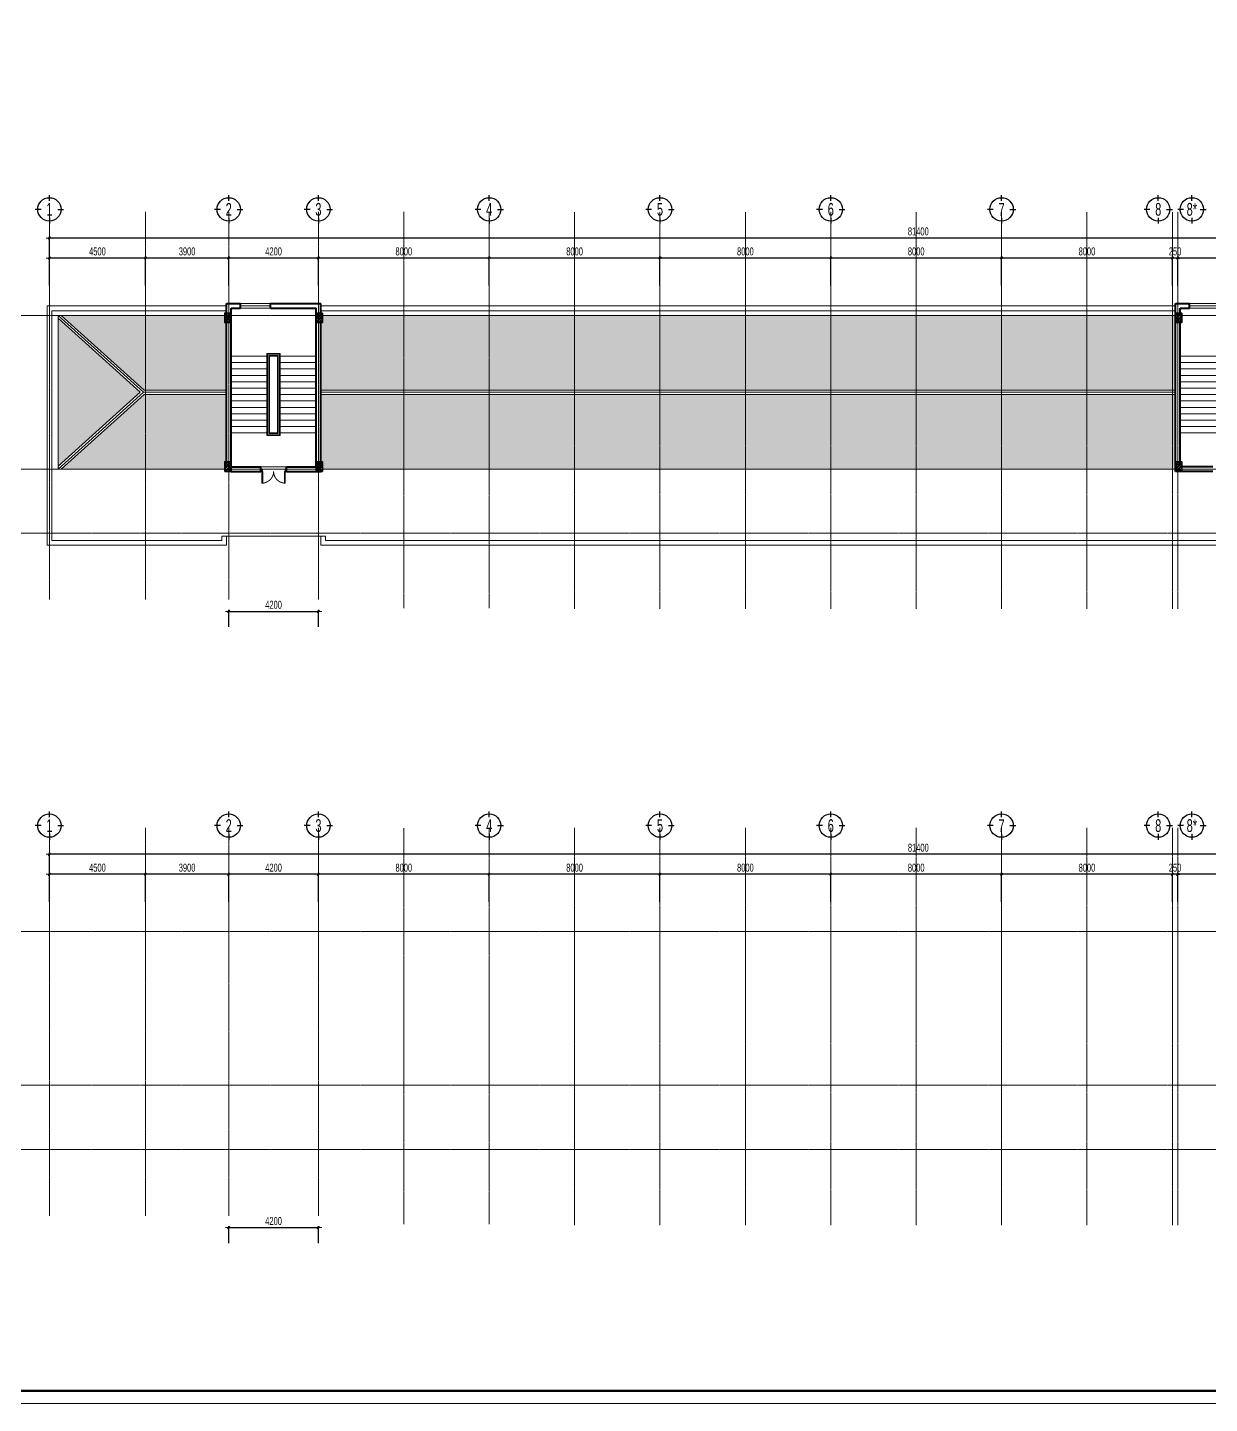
# Model space of a CAD drawing. Header units: millimetres. Extents: x 3174748 to 6019813, y -1021377 to -162175.
# Drawn here: x 4145141 to 4200504, y -293060 to -228601 of the extents above; entities that cross this region are included whole.
import ezdxf
from ezdxf.enums import TextEntityAlignment as Align

# ---------------------------------------------------------------- set-up
doc = ezdxf.new("R2010")
doc.units = ezdxf.units.MM
doc.header["$LTSCALE"] = 60
doc.header["$MEASUREMENT"] = 0
doc.linetypes.add('CENTER', pattern=[2, 1.25, -0.25, 0.25, -0.25])
doc.linetypes.add('HIDDEN2', pattern=[0.1875, 0.125, -0.0625])
doc.layers.get('DEFPOINTS').update_dxf_attribs({"lineweight": 0})
for name, color, linetype, lineweight in [('03', 252, 'Continuous', 30), ('cat1', 30, 'Continuous', 40), ('cat2', 22, 'Continuous', 30), ('cot', 40, 'Continuous', 35), ('DBH_manh1', 67, 'Continuous', 13), ('DBH_thay1', 63, 'Continuous', 18), ('dim', 144, 'Continuous', 13), ('hatch1', 136, 'Continuous', 9), ('Khungten_LCDI', 7, 'Continuous', 5), ('LC Dim', 8, 'Continuous', 18), ('LC Text1', 3, 'Continuous', 20), ('manh1', 67, 'Continuous', 13), ('thay1', 63, 'Continuous', 18), ('thay2', 151, 'Continuous', 15), ('truc', 76, 'CENTER', 9)]:
    doc.layers.add(name, color=color, linetype=linetype, lineweight=lineweight)
doc.styles.add('EG 1', font='VHAVANB.TTF')
doc.styles.add('HOATBIF', font='hoatbif.shx', dxfattribs={"width": 0.7})
doc.styles.add('Khungten', font='VHAVAN.TTF', dxfattribs={"width": 0.9, "height": 5000})
doc.styles.add('Tahoma', font='tahoma.ttf')
doc.styles.add('Title', font='VHBLACK.TTF', dxfattribs={"width": 0.8})
doc.dimstyles.new('1-150', dxfattribs={"dimscale": 150, "dimtxt": 2.5, "dimasz": 0.35, "dimexe": 0.5, "dimexo": 0, "dimgap": 0.8, "dimtad": 1, "dimdec": 0, "dimzin": 0, "dimdsep": 46, "dimtxsty": 'HOATBIF', "dimblk1": 'DOT', "dimblk2": 'DOT', "dimsah": 1, "dimcen": -1, "dimdle": 1, "dimclrd": 256, "dimclre": 256, "dimclrt": 4, "dimadec": 3, "dimazin": 2, "dimtfac": 0.333333, "dimtdec": 0, "dimtix": 1, "dimtmove": 2, "dimatfit": 3, "dimldrblk": 'DOT', "dimfxl": 1, "dimtvp": 0.833333, "dimtolj": 1, "dimtzin": 0, "dimarcsym": 0})

# ---------------------------------------------------------------- blocks, each defined once
blk = doc.blocks.new('lcdi fix H')
at = {"layer": 'DEFPOINTS', "lineweight": 0}
blk.add_lwpolyline([(-1200, -14850), (-1200, 14850), (40800, 14850), (40800, -14850)], close=True, dxfattribs=at)
at = {"layer": 'Khungten_LCDI', "color": 5, "lineweight": 60}
blk.add_lwpolyline([(0, -14650), (0, 14650), (40600, 14650), (40600, -14650)], close=True, dxfattribs=at)
at = {"color": 7, "style": 'Khungten', "width": 0.8}
for tag, p in [('REVISION', (39499, -10746)), ('NGAYHT', (39546, -11609))]:
    blk.add_attdef(tag, text='', height=200, dxfattribs=at).set_placement(p, align=Align.CENTER)
at = {"layer": 'LC Text1', "style": 'Title', "width": 3.882085}
for tag, p, p2 in [('TENBANVE1', (36913, -8886), (40339, -8886)), ('TENBANVE2', (36913, -9562), (40339, -9562))]:
    blk.add_attdef(tag, text='', height=250, dxfattribs=at).set_placement(p, p2, align=Align.FIT)
at = {"layer": 'LC Text1', "style": 'Title', "width": 0.7}
blk.add_attdef('SOBANVE', text='', height=250, dxfattribs=at).set_placement((39562, -13896), align=Align.CENTER)
blk = doc.blocks.new('A$C0B8376B1')
at = {"layer": 'truc'}
for p, q in [((5129, 442), (5129, 18610)), ((9629, 442), (9629, 18610)), ((13529, 442), (13529, 18610)), ((17729, 442), (17729, 18610)), ((21729, 42), (21729, 18610)), ((25729, 42), (25729, 18610)), ((29729, 0), (29729, 18610)), ((33729, 0), (33729, 18610)), ((37729, 0), (37729, 18610)), ((41729, 0), (41729, 18610)), ((45729, 0), (45729, 18610)), ((49729, 0), (49729, 18610)), ((53729, 0), (53729, 18610)), ((57729, 0), (57729, 18610)), ((57979, 0), (57979, 18610)), ((92758, 13754), (0, 13754)), ((92758, 6554), (0, 6554)), ((92758, 3554), (0, 3554))]:
    blk.add_line(p, q, dxfattribs=at)
blk = doc.blocks.new('DOT')
at = {"layer": 'LC Dim'}
blk.add_line((-3, 0), (3, 0), dxfattribs=at)
at = {"layer": 'LC Dim', "color": 4}
blk.add_line((-1, -1), (1, 1), dxfattribs=at)
blk.add_lwpolyline([(0.5, 1), (-1, -0.5), (-0.5, -1), (1, 0.5)], close=True, dxfattribs=at)
blk = doc.blocks.new('*D157')
at = {"layer": 'DEFPOINTS', "color": 0, "transparency": 16777216}
for p in [(4199016, -239400), (4199016, -240694), (4203566, -240694)]:
    blk.add_point(p, dxfattribs=at)
at = {"layer": 'dim', "lineweight": -2, "transparency": 16777216}
for p, q in [((4199016, -240694), (4199016, -239325)), ((4203513, -239400), (4199068, -239400)), ((4203566, -240694), (4203566, -239325))]:
    blk.add_line(p, q, dxfattribs=at)
at = {"layer": 'dim', "lineweight": -2, "transparency": 16777216, "xscale": 52.5, "yscale": 52.5, "zscale": 52.5, "rotation": 180}
blk.add_blockref('DOT', (4199016, -239400), dxfattribs=at)
at = {"layer": 'dim', "lineweight": -2, "transparency": 16777216, "xscale": 52.5, "yscale": 52.5, "zscale": 52.5}
blk.add_blockref('DOT', (4203566, -239400), dxfattribs=at)
at = {"layer": 'dim', "color": 4, "transparency": 16777216, "insert": (4201291, -239092), "char_height": 375, "attachment_point": 5, "style": 'HOATBIF'}
blk.add_mtext('\\A1;4550', dxfattribs=at)
blk = doc.blocks.new('*D158')
at = {"layer": 'DEFPOINTS', "color": 0, "transparency": 16777216}
for p in [(4198766, -239400), (4198766, -240694), (4199016, -240694)]:
    blk.add_point(p, dxfattribs=at)
at = {"layer": 'dim', "lineweight": -2, "transparency": 16777216}
for p, q in [((4198713, -239400), (4198661, -239400)), ((4198766, -240694), (4198766, -239325)), ((4199016, -239400), (4198766, -239400)), ((4199016, -240694), (4199016, -239325)), ((4199068, -239400), (4199121, -239400))]:
    blk.add_line(p, q, dxfattribs=at)
at = {"layer": 'dim', "lineweight": -2, "transparency": 16777216, "xscale": 52.5, "yscale": 52.5, "zscale": 52.5}
blk.add_blockref('DOT', (4198766, -239400), dxfattribs=at)
at = {"layer": 'dim', "lineweight": -2, "transparency": 16777216, "xscale": 52.5, "yscale": 52.5, "zscale": 52.5, "rotation": 180}
blk.add_blockref('DOT', (4199016, -239400), dxfattribs=at)
at = {"layer": 'dim', "color": 4, "transparency": 16777216, "insert": (4198891, -239092), "char_height": 375, "attachment_point": 5, "style": 'HOATBIF'}
blk.add_mtext('\\A1;250', dxfattribs=at)
blk = doc.blocks.new('*D159')
at = {"layer": 'DEFPOINTS', "color": 0, "transparency": 16777216}
for p in [(4190766, -239400), (4190766, -240694), (4198766, -240694)]:
    blk.add_point(p, dxfattribs=at)
at = {"layer": 'dim', "lineweight": -2, "transparency": 16777216}
for p, q in [((4190766, -240694), (4190766, -239325)), ((4198713, -239400), (4190818, -239400)), ((4198766, -240694), (4198766, -239325))]:
    blk.add_line(p, q, dxfattribs=at)
at = {"layer": 'dim', "lineweight": -2, "transparency": 16777216, "xscale": 52.5, "yscale": 52.5, "zscale": 52.5, "rotation": 180}
blk.add_blockref('DOT', (4190766, -239400), dxfattribs=at)
at = {"layer": 'dim', "lineweight": -2, "transparency": 16777216, "xscale": 52.5, "yscale": 52.5, "zscale": 52.5}
blk.add_blockref('DOT', (4198766, -239400), dxfattribs=at)
at = {"layer": 'dim', "color": 4, "transparency": 16777216, "insert": (4194766, -239092), "char_height": 375, "attachment_point": 5, "style": 'HOATBIF'}
blk.add_mtext('\\A1;8000', dxfattribs=at)
blk = doc.blocks.new('*D160')
at = {"layer": 'DEFPOINTS', "color": 0, "transparency": 16777216}
for p in [(4182766, -239400), (4182766, -240694), (4190766, -240694)]:
    blk.add_point(p, dxfattribs=at)
at = {"layer": 'dim', "lineweight": -2, "transparency": 16777216}
for p, q in [((4182766, -240694), (4182766, -239325)), ((4190713, -239400), (4182818, -239400)), ((4190766, -240694), (4190766, -239325))]:
    blk.add_line(p, q, dxfattribs=at)
at = {"layer": 'dim', "lineweight": -2, "transparency": 16777216, "xscale": 52.5, "yscale": 52.5, "zscale": 52.5, "rotation": 180}
blk.add_blockref('DOT', (4182766, -239400), dxfattribs=at)
at = {"layer": 'dim', "lineweight": -2, "transparency": 16777216, "xscale": 52.5, "yscale": 52.5, "zscale": 52.5}
blk.add_blockref('DOT', (4190766, -239400), dxfattribs=at)
at = {"layer": 'dim', "color": 4, "transparency": 16777216, "insert": (4186766, -239092), "char_height": 375, "attachment_point": 5, "style": 'HOATBIF'}
blk.add_mtext('\\A1;8000', dxfattribs=at)
blk = doc.blocks.new('*D161')
at = {"layer": 'DEFPOINTS', "color": 0, "transparency": 16777216}
for p in [(4174766, -239400), (4174766, -240694), (4182766, -240694)]:
    blk.add_point(p, dxfattribs=at)
at = {"layer": 'dim', "lineweight": -2, "transparency": 16777216}
for p, q in [((4174766, -240694), (4174766, -239325)), ((4182713, -239400), (4174818, -239400)), ((4182766, -240694), (4182766, -239325))]:
    blk.add_line(p, q, dxfattribs=at)
at = {"layer": 'dim', "lineweight": -2, "transparency": 16777216, "xscale": 52.5, "yscale": 52.5, "zscale": 52.5, "rotation": 180}
blk.add_blockref('DOT', (4174766, -239400), dxfattribs=at)
at = {"layer": 'dim', "lineweight": -2, "transparency": 16777216, "xscale": 52.5, "yscale": 52.5, "zscale": 52.5}
blk.add_blockref('DOT', (4182766, -239400), dxfattribs=at)
at = {"layer": 'dim', "color": 4, "transparency": 16777216, "insert": (4178766, -239092), "char_height": 375, "attachment_point": 5, "style": 'HOATBIF'}
blk.add_mtext('\\A1;8000', dxfattribs=at)
blk = doc.blocks.new('*D162')
at = {"layer": 'DEFPOINTS', "color": 0, "transparency": 16777216}
for p in [(4166766, -239400), (4166766, -240694), (4174766, -240694)]:
    blk.add_point(p, dxfattribs=at)
at = {"layer": 'dim', "lineweight": -2, "transparency": 16777216}
for p, q in [((4166766, -240694), (4166766, -239325)), ((4174713, -239400), (4166818, -239400)), ((4174766, -240694), (4174766, -239325))]:
    blk.add_line(p, q, dxfattribs=at)
at = {"layer": 'dim', "lineweight": -2, "transparency": 16777216, "xscale": 52.5, "yscale": 52.5, "zscale": 52.5, "rotation": 180}
blk.add_blockref('DOT', (4166766, -239400), dxfattribs=at)
at = {"layer": 'dim', "lineweight": -2, "transparency": 16777216, "xscale": 52.5, "yscale": 52.5, "zscale": 52.5}
blk.add_blockref('DOT', (4174766, -239400), dxfattribs=at)
at = {"layer": 'dim', "color": 4, "transparency": 16777216, "insert": (4170766, -239092), "char_height": 375, "attachment_point": 5, "style": 'HOATBIF'}
blk.add_mtext('\\A1;8000', dxfattribs=at)
blk = doc.blocks.new('*D163')
at = {"layer": 'DEFPOINTS', "color": 0, "transparency": 16777216}
for p in [(4158766, -239400), (4158766, -240694), (4166766, -240694)]:
    blk.add_point(p, dxfattribs=at)
at = {"layer": 'dim', "lineweight": -2, "transparency": 16777216}
for p, q in [((4158766, -240694), (4158766, -239325)), ((4166713, -239400), (4158818, -239400)), ((4166766, -240694), (4166766, -239325))]:
    blk.add_line(p, q, dxfattribs=at)
at = {"layer": 'dim', "lineweight": -2, "transparency": 16777216, "xscale": 52.5, "yscale": 52.5, "zscale": 52.5, "rotation": 180}
blk.add_blockref('DOT', (4158766, -239400), dxfattribs=at)
at = {"layer": 'dim', "lineweight": -2, "transparency": 16777216, "xscale": 52.5, "yscale": 52.5, "zscale": 52.5}
blk.add_blockref('DOT', (4166766, -239400), dxfattribs=at)
at = {"layer": 'dim', "color": 4, "transparency": 16777216, "insert": (4162766, -239092), "char_height": 375, "attachment_point": 5, "style": 'HOATBIF'}
blk.add_mtext('\\A1;8000', dxfattribs=at)
blk = doc.blocks.new('*D164')
at = {"layer": 'DEFPOINTS', "color": 0, "transparency": 16777216}
for p in [(4154566, -239400), (4154566, -240694), (4158766, -240694)]:
    blk.add_point(p, dxfattribs=at)
at = {"layer": 'dim', "lineweight": -2, "transparency": 16777216}
for p, q in [((4154566, -240694), (4154566, -239325)), ((4158713, -239400), (4154618, -239400)), ((4158766, -240694), (4158766, -239325))]:
    blk.add_line(p, q, dxfattribs=at)
at = {"layer": 'dim', "lineweight": -2, "transparency": 16777216, "xscale": 52.5, "yscale": 52.5, "zscale": 52.5, "rotation": 180}
blk.add_blockref('DOT', (4154566, -239400), dxfattribs=at)
at = {"layer": 'dim', "lineweight": -2, "transparency": 16777216, "xscale": 52.5, "yscale": 52.5, "zscale": 52.5}
blk.add_blockref('DOT', (4158766, -239400), dxfattribs=at)
at = {"layer": 'dim', "color": 4, "transparency": 16777216, "insert": (4156666, -239092), "char_height": 375, "attachment_point": 5, "style": 'HOATBIF'}
blk.add_mtext('\\A1;4200', dxfattribs=at)
blk = doc.blocks.new('*D165')
at = {"layer": 'DEFPOINTS', "color": 0, "transparency": 16777216}
for p in [(4150666, -239400), (4150666, -240694), (4154566, -240694)]:
    blk.add_point(p, dxfattribs=at)
at = {"layer": 'dim', "lineweight": -2, "transparency": 16777216}
for p, q in [((4150666, -240694), (4150666, -239325)), ((4154513, -239400), (4150718, -239400)), ((4154566, -240694), (4154566, -239325))]:
    blk.add_line(p, q, dxfattribs=at)
at = {"layer": 'dim', "lineweight": -2, "transparency": 16777216, "xscale": 52.5, "yscale": 52.5, "zscale": 52.5, "rotation": 180}
blk.add_blockref('DOT', (4150666, -239400), dxfattribs=at)
at = {"layer": 'dim', "lineweight": -2, "transparency": 16777216, "xscale": 52.5, "yscale": 52.5, "zscale": 52.5}
blk.add_blockref('DOT', (4154566, -239400), dxfattribs=at)
at = {"layer": 'dim', "color": 4, "transparency": 16777216, "insert": (4152616, -239092), "char_height": 375, "attachment_point": 5, "style": 'HOATBIF'}
blk.add_mtext('\\A1;3900', dxfattribs=at)
blk = doc.blocks.new('*D166')
at = {"layer": 'DEFPOINTS', "color": 0, "transparency": 16777216}
for p in [(4146166, -239400), (4146166, -240694), (4150666, -240694)]:
    blk.add_point(p, dxfattribs=at)
at = {"layer": 'dim', "lineweight": -2, "transparency": 16777216}
for p, q in [((4146166, -240694), (4146166, -239325)), ((4150613, -239400), (4146218, -239400)), ((4150666, -240694), (4150666, -239325))]:
    blk.add_line(p, q, dxfattribs=at)
at = {"layer": 'dim', "lineweight": -2, "transparency": 16777216, "xscale": 52.5, "yscale": 52.5, "zscale": 52.5, "rotation": 180}
blk.add_blockref('DOT', (4146166, -239400), dxfattribs=at)
at = {"layer": 'dim', "lineweight": -2, "transparency": 16777216, "xscale": 52.5, "yscale": 52.5, "zscale": 52.5}
blk.add_blockref('DOT', (4150666, -239400), dxfattribs=at)
at = {"layer": 'dim', "color": 4, "transparency": 16777216, "insert": (4148416, -239092), "char_height": 375, "attachment_point": 5, "style": 'HOATBIF'}
blk.add_mtext('\\A1;4500', dxfattribs=at)
blk = doc.blocks.new('*D167')
at = {"layer": 'DEFPOINTS', "color": 0, "transparency": 16777216}
for p in [(4146166, -238462), (4146166, -240694), (4227566, -240694)]:
    blk.add_point(p, dxfattribs=at)
at = {"layer": 'dim', "lineweight": -2, "transparency": 16777216}
for p, q in [((4146166, -240694), (4146166, -238387)), ((4227513, -238462), (4146218, -238462)), ((4227566, -240694), (4227566, -238387))]:
    blk.add_line(p, q, dxfattribs=at)
at = {"layer": 'dim', "lineweight": -2, "transparency": 16777216, "xscale": 52.5, "yscale": 52.5, "zscale": 52.5, "rotation": 180}
blk.add_blockref('DOT', (4146166, -238462), dxfattribs=at)
at = {"layer": 'dim', "lineweight": -2, "transparency": 16777216, "xscale": 52.5, "yscale": 52.5, "zscale": 52.5}
blk.add_blockref('DOT', (4227566, -238462), dxfattribs=at)
at = {"layer": 'dim', "color": 4, "transparency": 16777216, "insert": (4186866, -238155), "char_height": 375, "attachment_point": 5, "style": 'HOATBIF'}
blk.add_mtext('\\A1;81400', dxfattribs=at)
blk = doc.blocks.new('KyHieu TrucDinhVi')
at = {"color": 7, "lineweight": 30}
for p, q in [((0, 2.36), (0, 4)), ((-2.36, 0), (-4, 0)), ((2.36, 0), (4, 0)), ((0, -2.36), (0, -4))]:
    blk.add_line(p, q, dxfattribs=at)
blk.add_circle((0, 0), 3.3, dxfattribs=at)
at = {"ltscale": 20, "style": 'Tahoma'}
blk.add_attdef('AA', text='', height=3, dxfattribs=at).set_placement((0, 0), align=Align.MIDDLE_CENTER)
blk = doc.blocks.new('COT 30X45')
at = {"layer": 'hatch1'}
h = blk.add_hatch(dxfattribs=at)
h.set_pattern_fill('BTCT', color=256, scale=30)
h.set_pattern_definition([(50, (-140251.38, -4434.1), (215.17805, -18.82564), [22.5, -247.5]), (355, (-140251.38, -4434.1), (-41.6254, 225.65764), [18, -198]), (100.4514, (-140233.45, -4435.67), (173.5528, 206.83186), [19.12206, -210.34263]), (46.1842, (-140251.38, -4374.1), (320.1723, -49.6557), [33.75, -371.25]), (96.6356, (-140224.7, -4378.24), (280.3988, 292.23536), [28.6831, -315.5139]), (351.1842, (-140251.38, -4374.1), (280.3986, 292.2356), [27, -297]), (21, (-140221.38, -4389.1), (179.07212, -120.78567), [22.5, -247.5]), (326, (-140221.38, -4389.1), (72.9946, 217.545), [18, -198]), (71.4514, (-140206.46, -4399.17), (252.0668, 96.75915), [19.12206, -210.34263]), (37.5, (-140251.38, -4434.105), (3.647957, 99.868156), [0, -195.6, 0, -201, 0, -198.75]), (7.5, (-140251.38, -4434.1), (78.92086, 118.32351), [0, -114.6, 0, -191.1, 0, -75.75]), (327.5, (-140318.28, -4434.105), (160.14673, -6.76646), [0, -75, 0, -234, 0, -310.5]), (317.5, (-140348.28, -4434.1), (174.95585, 30.0315), [0, -97.5, 0, -155.4, 0, -220.5]), (45, (-140251.38, -4434.1), (-79.54951, 79.54951), []), (45, (-140198.35, -4434.1), (-79.54951, 79.54951), [])])
h.paths.add_polyline_path([(300, 450), (0, 450), (0, 0), (300, 0)])
at = {"layer": 'cot'}
blk.add_lwpolyline([(0, 0), (300, 0), (300, 450), (0, 450)], close=True, dxfattribs=at)
blk = doc.blocks.new('A$C07D60AC3')
at = {"layer": 'cot', "rotation": 180}
for p in [(8620, 10420), (12900, 10420), (53150, 10420), (57700, 10420)]:
    blk.add_blockref('COT 30X45', p, dxfattribs=at)
at = {"layer": 'cot'}
for p in [(8320, 3000), (12600, 3000), (52850, 3000), (57400, 3000)]:
    blk.add_blockref('COT 30X45', p, dxfattribs=at)
blk = doc.blocks.new('A$C69AC0D2F1')
at = {"layer": 'hatch1'}
h = blk.add_hatch(dxfattribs=at)
h.set_pattern_fill('ANSI33', color=256, scale=3000, angle=315)
h.set_pattern_definition([(0, (-600781.2, -71326.8), (2e-13, 750), []), (0, (-600406.2, -71701.8), (2e-13, 750), [375, -187.5])])
h.paths.add_polyline_path([(81100, -576), (77767, -4040), (81100, -7504)])
h.paths.add_polyline_path([(4363, -4040), (520, -576), (520, -7504)])
h = blk.add_hatch(dxfattribs=at)
h.set_pattern_fill('ANSI33', color=256, scale=3000, angle=45)
h.set_pattern_definition([(90, (-600781.2, -71326.8), (-750, 0), []), (90, (-600406.2, -70951.8), (-750, 0), [375, -187.5])])
h.paths.add_polyline_path([(8400, -4140), (4549, -4140), (667, -7640), (8320, -7640), (8320, -7300), (8400, -7300)])
h.paths.add_polyline_path([(8400, -780), (8320, -780), (8320, -440), (667, -440), (4549, -3940), (8400, -3940)])
h.paths.add_polyline_path([(52850, -440), (12900, -440), (12900, -780), (12820, -780), (12820, -3940), (52850, -3940)])
h.paths.add_polyline_path([(52850, -4140), (12820, -4140), (12820, -7300), (12900, -7300), (12900, -7640), (52850, -7640), (52850, -7300)])
h.paths.add_polyline_path([(77581, -4140), (57620, -4140), (57620, -7300), (57700, -7300), (57700, -7640), (80953, -7640)])
h.paths.add_polyline_path([(80953, -440), (57700, -440), (57700, -780), (57620, -780), (57620, -3940), (77581, -3940)])
at = {"layer": 'cat1'}
for p, q in [((8400, 120), (9060, 120)), ((8400, -330), (8400, 120)), ((9060, -100), (9060, 120)), ((10460, -100), (10460, 120)), ((10460, 120), (12820, 120)), ((12820, -330), (12820, 120)), ((52850, 120), (53510, 120)), ((52850, -7750), (52850, 120)), ((53510, -100), (53510, 120)), ((8620, -7750), (8620, -100)), ((8620, -100), (9060, -100)), ((10460, -100), (12600, -100)), ((12600, -7530), (12600, -100)), ((53070, -100), (53510, -100)), ((53070, -330), (53070, -100)), ((8400, -7300), (8400, -780)), ((12820, -7300), (12820, -780)), ((53070, -7300), (53070, -780)), ((8620, -7530), (10010, -7530)), ((11210, -7530), (12600, -7530)), ((54610, -7530), (53150, -7530)), ((8620, -7750), (10010, -7750)), ((11210, -7750), (12820, -7750)), ((54610, -7750), (53150, -7750))]:
    blk.add_line(p, q, dxfattribs=at)
at = {"layer": 'cat1', "extrusion": (-4.44089e-16, 0, -1)}
for p, q in [((10010, -7750), (10010, -7530)), ((11210, -7750), (11210, -7530))]:
    blk.add_line(p, q, dxfattribs=at)
at = {"layer": 'manh1'}
for p, q in [((4363, -4040), (520, -576)), ((4549, -3940), (667, -440)), ((8620, -2350), (10300, -2350)), ((10920, -2350), (12600, -2350)), ((53070, -2350), (54950, -2350)), ((8620, -2650), (10300, -2650)), ((8620, -2950), (10300, -2950)), ((10920, -2650), (12600, -2650)), ((10920, -2950), (12600, -2950)), ((53070, -2650), (54950, -2650)), ((53070, -2950), (54950, -2950)), ((8620, -3250), (10300, -3250)), ((8620, -3550), (10300, -3550)), ((8620, -3850), (10300, -3850)), ((10920, -3250), (12600, -3250)), ((10920, -3550), (12600, -3550)), ((10920, -3850), (12600, -3850)), ((53070, -3250), (54950, -3250)), ((53070, -3550), (54950, -3550)), ((53070, -3850), (54950, -3850)), ((4363, -4040), (520, -7504)), ((4549, -4140), (667, -7640)), ((8400, -3940), (4549, -3940)), ((8400, -4140), (4549, -4140)), ((8620, -4150), (10300, -4150)), ((8620, -4450), (10300, -4450)), ((10920, -4150), (12600, -4150)), ((10920, -4450), (12600, -4450)), ((12820, -3940), (52850, -3940)), ((12820, -4140), (52850, -4140)), ((53070, -4150), (54950, -4150)), ((53070, -4450), (54950, -4450)), ((8620, -4750), (10300, -4750)), ((8620, -5050), (10300, -5050)), ((10920, -4750), (12600, -4750)), ((10920, -5050), (12600, -5050)), ((53070, -4750), (54950, -4750)), ((53070, -5050), (54950, -5050)), ((8620, -5350), (10300, -5350)), ((8620, -5650), (10300, -5650)), ((10920, -5350), (12600, -5350)), ((10920, -5650), (12600, -5650)), ((53070, -5350), (54950, -5350)), ((53070, -5650), (54950, -5650)), ((8620, -5950), (10300, -5950)), ((10920, -5950), (12600, -5950)), ((53070, -5950), (54950, -5950))]:
    blk.add_line(p, q, dxfattribs=at)
at = {"layer": 'thay1'}
for p, q in [((9060, 120), (10460, 120)), ((9060, 10), (10460, 10)), ((53510, 120), (54910, 120)), ((53510, 10), (54910, 10)), ((4510, -4040), (520, -440)), ((520, -7640), (520, -440)), ((8320, -440), (520, -440)), ((9060, -100), (10460, -100)), ((52850, -440), (12900, -440)), ((53510, -100), (54910, -100)), ((10920, -2230), (10300, -2230)), ((10300, -6070), (10300, -2230)), ((10420, -5950), (10420, -2350)), ((10800, -2350), (10420, -2350)), ((10800, -5950), (10800, -2350)), ((10920, -6070), (10920, -2230)), ((4510, -4040), (520, -7640)), ((8400, -4040), (4510, -4040)), ((12820, -4040), (52850, -4040)), ((10300, -6070), (10920, -6070)), ((10420, -5950), (10800, -5950)), ((520, -7640), (8320, -7640)), ((11210, -7530), (10010, -7530)), ((11210, -7640), (10010, -7640)), ((12900, -7640), (52850, -7640)), ((8400, -10780), (8180, -10780)), ((8400, -11200), (8400, -10780)), ((8400, -10780), (12820, -10780)), ((12820, -11200), (12820, -10780)), ((12820, -10780), (13040, -10780))]:
    blk.add_line(p, q, dxfattribs=at)
for points in [[(8400, -11200), (0, -11200), (0, 0), (8400, 0)], [(12820, 0), (52850, 0)], [(57620, 0), (81620, 0), (81620, -11200), (12820, -11200)], [(8180, -10780), (8180, -10980), (220, -10980), (220, -220), (8400, -220)], [(12820, -220), (52850, -220)], [(57620, -220), (81400, -220), (81400, -10980), (13040, -10980), (13040, -10780)]]:
    blk.add_lwpolyline(points, dxfattribs=at)
blk.add_lwpolyline([(10420, -5950), (10800, -5950), (10800, -2350), (10420, -2350)], close=True, dxfattribs=at)
at = {"layer": 'thay2'}
for points in [[(10330, -6040), (10890, -6040), (10890, -2260), (10330, -2260)], [(10390, -5980), (10830, -5980), (10830, -2320), (10390, -2320)]]:
    blk.add_lwpolyline(points, close=True, dxfattribs=at)
at = {"layer": 'cat2'}
blk.add_blockref('A$C07D60AC3', (0, -10750), dxfattribs=at)
blk = doc.blocks.new('*D172')
at = {"layer": 'DEFPOINTS', "color": 0, "transparency": 16777216}
for p in [(4158766, -255952), (4154566, -256673), (4158766, -256673)]:
    blk.add_point(p, dxfattribs=at)
at = {"layer": 'dim', "lineweight": -2, "transparency": 16777216}
for p, q in [((4154566, -256673), (4154566, -255877)), ((4158766, -256673), (4158766, -255877)), ((4154618, -255952), (4158713, -255952))]:
    blk.add_line(p, q, dxfattribs=at)
at = {"layer": 'dim', "lineweight": -2, "transparency": 16777216, "xscale": 52.5, "yscale": 52.5, "zscale": 52.5, "rotation": 180}
blk.add_blockref('DOT', (4154566, -255952), dxfattribs=at)
at = {"layer": 'dim', "lineweight": -2, "transparency": 16777216, "xscale": 52.5, "yscale": 52.5, "zscale": 52.5}
blk.add_blockref('DOT', (4158766, -255952), dxfattribs=at)
at = {"layer": 'dim', "color": 4, "transparency": 16777216, "insert": (4156666, -255645), "char_height": 375, "attachment_point": 5, "style": 'HOATBIF'}
blk.add_mtext('\\A1;4200', dxfattribs=at)
blk = doc.blocks.new('*U33')
for p, q in [((100, -90), (100, -50)), ((100, -70), (450, -70)), ((450, -90), (450, -50)), ((100, -1110), (100, -1150)), ((100, -1130), (450, -1130)), ((450, -1110), (450, -1150))]:
    blk.add_line(p, q)
for points in [[(0, -50), (0, -90), (550, -90), (550, -50)], [(0, -1150), (0, -1110), (550, -1110), (550, -1150)]]:
    blk.add_lwpolyline(points, close=True)
at = {"linetype": 'HIDDEN2'}
for centre, start, end in [((0, -50), 270, 359.99996), ((0, -1150), 0.00004, 90)]:
    blk.add_arc(centre, 550, start, end, dxfattribs=at)
at = {"layer": '03'}
for points in [[(-110, 0), (-110, -60), (-40, -60), (-40, -50), (0, -50), (0, 0)], [(-110, -1200), (-110, -1140), (-40, -1140), (-40, -1150), (0, -1150), (0, -1200)]]:
    blk.add_lwpolyline(points, close=True, dxfattribs=at)
blk = doc.blocks.new('*D179')
at = {"layer": 'DEFPOINTS', "color": 0, "transparency": 16777216}
for p in [(4199016, -268270), (4199016, -269564), (4203566, -269564)]:
    blk.add_point(p, dxfattribs=at)
at = {"layer": 'dim', "lineweight": -2, "transparency": 16777216}
for p, q in [((4199016, -269564), (4199016, -268195)), ((4203513, -268270), (4199068, -268270)), ((4203566, -269564), (4203566, -268195))]:
    blk.add_line(p, q, dxfattribs=at)
at = {"layer": 'dim', "lineweight": -2, "transparency": 16777216, "xscale": 52.5, "yscale": 52.5, "zscale": 52.5, "rotation": 180}
blk.add_blockref('DOT', (4199016, -268270), dxfattribs=at)
at = {"layer": 'dim', "lineweight": -2, "transparency": 16777216, "xscale": 52.5, "yscale": 52.5, "zscale": 52.5}
blk.add_blockref('DOT', (4203566, -268270), dxfattribs=at)
at = {"layer": 'dim', "color": 4, "transparency": 16777216, "insert": (4201291, -267962), "char_height": 375, "attachment_point": 5, "style": 'HOATBIF'}
blk.add_mtext('\\A1;4550', dxfattribs=at)
blk = doc.blocks.new('*D180')
at = {"layer": 'DEFPOINTS', "color": 0, "transparency": 16777216}
for p in [(4198766, -268270), (4198766, -269564), (4199016, -269564)]:
    blk.add_point(p, dxfattribs=at)
at = {"layer": 'dim', "lineweight": -2, "transparency": 16777216}
for p, q in [((4198713, -268270), (4198661, -268270)), ((4198766, -269564), (4198766, -268195)), ((4199016, -268270), (4198766, -268270)), ((4199016, -269564), (4199016, -268195)), ((4199068, -268270), (4199121, -268270))]:
    blk.add_line(p, q, dxfattribs=at)
at = {"layer": 'dim', "lineweight": -2, "transparency": 16777216, "xscale": 52.5, "yscale": 52.5, "zscale": 52.5}
blk.add_blockref('DOT', (4198766, -268270), dxfattribs=at)
at = {"layer": 'dim', "lineweight": -2, "transparency": 16777216, "xscale": 52.5, "yscale": 52.5, "zscale": 52.5, "rotation": 180}
blk.add_blockref('DOT', (4199016, -268270), dxfattribs=at)
at = {"layer": 'dim', "color": 4, "transparency": 16777216, "insert": (4198891, -267962), "char_height": 375, "attachment_point": 5, "style": 'HOATBIF'}
blk.add_mtext('\\A1;250', dxfattribs=at)
blk = doc.blocks.new('*D181')
at = {"layer": 'DEFPOINTS', "color": 0, "transparency": 16777216}
for p in [(4190766, -268270), (4190766, -269564), (4198766, -269564)]:
    blk.add_point(p, dxfattribs=at)
at = {"layer": 'dim', "lineweight": -2, "transparency": 16777216}
for p, q in [((4190766, -269564), (4190766, -268195)), ((4198713, -268270), (4190818, -268270)), ((4198766, -269564), (4198766, -268195))]:
    blk.add_line(p, q, dxfattribs=at)
at = {"layer": 'dim', "lineweight": -2, "transparency": 16777216, "xscale": 52.5, "yscale": 52.5, "zscale": 52.5, "rotation": 180}
blk.add_blockref('DOT', (4190766, -268270), dxfattribs=at)
at = {"layer": 'dim', "lineweight": -2, "transparency": 16777216, "xscale": 52.5, "yscale": 52.5, "zscale": 52.5}
blk.add_blockref('DOT', (4198766, -268270), dxfattribs=at)
at = {"layer": 'dim', "color": 4, "transparency": 16777216, "insert": (4194766, -267962), "char_height": 375, "attachment_point": 5, "style": 'HOATBIF'}
blk.add_mtext('\\A1;8000', dxfattribs=at)
blk = doc.blocks.new('*D182')
at = {"layer": 'DEFPOINTS', "color": 0, "transparency": 16777216}
for p in [(4182766, -268270), (4182766, -269564), (4190766, -269564)]:
    blk.add_point(p, dxfattribs=at)
at = {"layer": 'dim', "lineweight": -2, "transparency": 16777216}
for p, q in [((4182766, -269564), (4182766, -268195)), ((4190713, -268270), (4182818, -268270)), ((4190766, -269564), (4190766, -268195))]:
    blk.add_line(p, q, dxfattribs=at)
at = {"layer": 'dim', "lineweight": -2, "transparency": 16777216, "xscale": 52.5, "yscale": 52.5, "zscale": 52.5, "rotation": 180}
blk.add_blockref('DOT', (4182766, -268270), dxfattribs=at)
at = {"layer": 'dim', "lineweight": -2, "transparency": 16777216, "xscale": 52.5, "yscale": 52.5, "zscale": 52.5}
blk.add_blockref('DOT', (4190766, -268270), dxfattribs=at)
at = {"layer": 'dim', "color": 4, "transparency": 16777216, "insert": (4186766, -267962), "char_height": 375, "attachment_point": 5, "style": 'HOATBIF'}
blk.add_mtext('\\A1;8000', dxfattribs=at)
blk = doc.blocks.new('*D183')
at = {"layer": 'DEFPOINTS', "color": 0, "transparency": 16777216}
for p in [(4174766, -268270), (4174766, -269564), (4182766, -269564)]:
    blk.add_point(p, dxfattribs=at)
at = {"layer": 'dim', "lineweight": -2, "transparency": 16777216}
for p, q in [((4174766, -269564), (4174766, -268195)), ((4182713, -268270), (4174818, -268270)), ((4182766, -269564), (4182766, -268195))]:
    blk.add_line(p, q, dxfattribs=at)
at = {"layer": 'dim', "lineweight": -2, "transparency": 16777216, "xscale": 52.5, "yscale": 52.5, "zscale": 52.5, "rotation": 180}
blk.add_blockref('DOT', (4174766, -268270), dxfattribs=at)
at = {"layer": 'dim', "lineweight": -2, "transparency": 16777216, "xscale": 52.5, "yscale": 52.5, "zscale": 52.5}
blk.add_blockref('DOT', (4182766, -268270), dxfattribs=at)
at = {"layer": 'dim', "color": 4, "transparency": 16777216, "insert": (4178766, -267962), "char_height": 375, "attachment_point": 5, "style": 'HOATBIF'}
blk.add_mtext('\\A1;8000', dxfattribs=at)
blk = doc.blocks.new('*D184')
at = {"layer": 'DEFPOINTS', "color": 0, "transparency": 16777216}
for p in [(4166766, -268270), (4166766, -269564), (4174766, -269564)]:
    blk.add_point(p, dxfattribs=at)
at = {"layer": 'dim', "lineweight": -2, "transparency": 16777216}
for p, q in [((4166766, -269564), (4166766, -268195)), ((4174713, -268270), (4166818, -268270)), ((4174766, -269564), (4174766, -268195))]:
    blk.add_line(p, q, dxfattribs=at)
at = {"layer": 'dim', "lineweight": -2, "transparency": 16777216, "xscale": 52.5, "yscale": 52.5, "zscale": 52.5, "rotation": 180}
blk.add_blockref('DOT', (4166766, -268270), dxfattribs=at)
at = {"layer": 'dim', "lineweight": -2, "transparency": 16777216, "xscale": 52.5, "yscale": 52.5, "zscale": 52.5}
blk.add_blockref('DOT', (4174766, -268270), dxfattribs=at)
at = {"layer": 'dim', "color": 4, "transparency": 16777216, "insert": (4170766, -267962), "char_height": 375, "attachment_point": 5, "style": 'HOATBIF'}
blk.add_mtext('\\A1;8000', dxfattribs=at)
blk = doc.blocks.new('*D185')
at = {"layer": 'DEFPOINTS', "color": 0, "transparency": 16777216}
for p in [(4158766, -268270), (4158766, -269564), (4166766, -269564)]:
    blk.add_point(p, dxfattribs=at)
at = {"layer": 'dim', "lineweight": -2, "transparency": 16777216}
for p, q in [((4158766, -269564), (4158766, -268195)), ((4166713, -268270), (4158818, -268270)), ((4166766, -269564), (4166766, -268195))]:
    blk.add_line(p, q, dxfattribs=at)
at = {"layer": 'dim', "lineweight": -2, "transparency": 16777216, "xscale": 52.5, "yscale": 52.5, "zscale": 52.5, "rotation": 180}
blk.add_blockref('DOT', (4158766, -268270), dxfattribs=at)
at = {"layer": 'dim', "lineweight": -2, "transparency": 16777216, "xscale": 52.5, "yscale": 52.5, "zscale": 52.5}
blk.add_blockref('DOT', (4166766, -268270), dxfattribs=at)
at = {"layer": 'dim', "color": 4, "transparency": 16777216, "insert": (4162766, -267962), "char_height": 375, "attachment_point": 5, "style": 'HOATBIF'}
blk.add_mtext('\\A1;8000', dxfattribs=at)
blk = doc.blocks.new('*D186')
at = {"layer": 'DEFPOINTS', "color": 0, "transparency": 16777216}
for p in [(4154566, -268270), (4154566, -269564), (4158766, -269564)]:
    blk.add_point(p, dxfattribs=at)
at = {"layer": 'dim', "lineweight": -2, "transparency": 16777216}
for p, q in [((4154566, -269564), (4154566, -268195)), ((4158713, -268270), (4154618, -268270)), ((4158766, -269564), (4158766, -268195))]:
    blk.add_line(p, q, dxfattribs=at)
at = {"layer": 'dim', "lineweight": -2, "transparency": 16777216, "xscale": 52.5, "yscale": 52.5, "zscale": 52.5, "rotation": 180}
blk.add_blockref('DOT', (4154566, -268270), dxfattribs=at)
at = {"layer": 'dim', "lineweight": -2, "transparency": 16777216, "xscale": 52.5, "yscale": 52.5, "zscale": 52.5}
blk.add_blockref('DOT', (4158766, -268270), dxfattribs=at)
at = {"layer": 'dim', "color": 4, "transparency": 16777216, "insert": (4156666, -267962), "char_height": 375, "attachment_point": 5, "style": 'HOATBIF'}
blk.add_mtext('\\A1;4200', dxfattribs=at)
blk = doc.blocks.new('*D187')
at = {"layer": 'DEFPOINTS', "color": 0, "transparency": 16777216}
for p in [(4150666, -268270), (4150666, -269564), (4154566, -269564)]:
    blk.add_point(p, dxfattribs=at)
at = {"layer": 'dim', "lineweight": -2, "transparency": 16777216}
for p, q in [((4150666, -269564), (4150666, -268195)), ((4154513, -268270), (4150718, -268270)), ((4154566, -269564), (4154566, -268195))]:
    blk.add_line(p, q, dxfattribs=at)
at = {"layer": 'dim', "lineweight": -2, "transparency": 16777216, "xscale": 52.5, "yscale": 52.5, "zscale": 52.5, "rotation": 180}
blk.add_blockref('DOT', (4150666, -268270), dxfattribs=at)
at = {"layer": 'dim', "lineweight": -2, "transparency": 16777216, "xscale": 52.5, "yscale": 52.5, "zscale": 52.5}
blk.add_blockref('DOT', (4154566, -268270), dxfattribs=at)
at = {"layer": 'dim', "color": 4, "transparency": 16777216, "insert": (4152616, -267962), "char_height": 375, "attachment_point": 5, "style": 'HOATBIF'}
blk.add_mtext('\\A1;3900', dxfattribs=at)
blk = doc.blocks.new('*D188')
at = {"layer": 'DEFPOINTS', "color": 0, "transparency": 16777216}
for p in [(4146166, -268270), (4146166, -269564), (4150666, -269564)]:
    blk.add_point(p, dxfattribs=at)
at = {"layer": 'dim', "lineweight": -2, "transparency": 16777216}
for p, q in [((4146166, -269564), (4146166, -268195)), ((4150613, -268270), (4146218, -268270)), ((4150666, -269564), (4150666, -268195))]:
    blk.add_line(p, q, dxfattribs=at)
at = {"layer": 'dim', "lineweight": -2, "transparency": 16777216, "xscale": 52.5, "yscale": 52.5, "zscale": 52.5, "rotation": 180}
blk.add_blockref('DOT', (4146166, -268270), dxfattribs=at)
at = {"layer": 'dim', "lineweight": -2, "transparency": 16777216, "xscale": 52.5, "yscale": 52.5, "zscale": 52.5}
blk.add_blockref('DOT', (4150666, -268270), dxfattribs=at)
at = {"layer": 'dim', "color": 4, "transparency": 16777216, "insert": (4148416, -267962), "char_height": 375, "attachment_point": 5, "style": 'HOATBIF'}
blk.add_mtext('\\A1;4500', dxfattribs=at)
blk = doc.blocks.new('*D189')
at = {"layer": 'DEFPOINTS', "color": 0, "transparency": 16777216}
for p in [(4146166, -267332), (4146166, -269564), (4227566, -269564)]:
    blk.add_point(p, dxfattribs=at)
at = {"layer": 'dim', "lineweight": -2, "transparency": 16777216}
for p, q in [((4146166, -269564), (4146166, -267257)), ((4227513, -267332), (4146218, -267332)), ((4227566, -269564), (4227566, -267257))]:
    blk.add_line(p, q, dxfattribs=at)
at = {"layer": 'dim', "lineweight": -2, "transparency": 16777216, "xscale": 52.5, "yscale": 52.5, "zscale": 52.5, "rotation": 180}
blk.add_blockref('DOT', (4146166, -267332), dxfattribs=at)
at = {"layer": 'dim', "lineweight": -2, "transparency": 16777216, "xscale": 52.5, "yscale": 52.5, "zscale": 52.5}
blk.add_blockref('DOT', (4227566, -267332), dxfattribs=at)
at = {"layer": 'dim', "color": 4, "transparency": 16777216, "insert": (4186866, -267025), "char_height": 375, "attachment_point": 5, "style": 'HOATBIF'}
blk.add_mtext('\\A1;81400', dxfattribs=at)
blk = doc.blocks.new('*D194')
at = {"layer": 'DEFPOINTS', "color": 0, "transparency": 16777216}
for p in [(4158766, -284823), (4154566, -285543), (4158766, -285543)]:
    blk.add_point(p, dxfattribs=at)
at = {"layer": 'dim', "lineweight": -2, "transparency": 16777216}
for p, q in [((4154566, -285543), (4154566, -284748)), ((4154618, -284823), (4158713, -284823)), ((4158766, -285543), (4158766, -284748))]:
    blk.add_line(p, q, dxfattribs=at)
at = {"layer": 'dim', "lineweight": -2, "transparency": 16777216, "xscale": 52.5, "yscale": 52.5, "zscale": 52.5, "rotation": 180}
blk.add_blockref('DOT', (4154566, -284823), dxfattribs=at)
at = {"layer": 'dim', "lineweight": -2, "transparency": 16777216, "xscale": 52.5, "yscale": 52.5, "zscale": 52.5}
blk.add_blockref('DOT', (4158766, -284823), dxfattribs=at)
at = {"layer": 'dim', "color": 4, "transparency": 16777216, "insert": (4156666, -284515), "char_height": 375, "attachment_point": 5, "style": 'HOATBIF'}
blk.add_mtext('\\A1;4200', dxfattribs=at)

msp = doc.modelspace()

# ---------------------------------------------------------------- block references
at = {"layer": 'DBH_manh1', "xscale": -1, "rotation": 90}
msp.add_blockref('*U33', (4156065.9, -249395.5), dxfattribs=at)
at = {"layer": 'DBH_thay1'}
ref = msp.add_blockref('KyHieu TrucDinhVi', (4146165.9, -237118.4), dxfattribs=dict(at, xscale=165.6885475228875, yscale=165.6885475228875, zscale=165.6885475228875))
ref.add_attrib('AA', '1', dxfattribs={"layer": '0', "ltscale": 20, "height": 596.5, "style": 'EG 1', "width": 0.65}).set_placement((4146165.9, -237118.4), align=Align.MIDDLE_CENTER)
ref = msp.add_blockref('KyHieu TrucDinhVi', (4154565.9, -237118.4), dxfattribs=dict(at, xscale=165.6885475228875, yscale=165.6885475228875, zscale=165.6885475228875))
ref.add_attrib('AA', '2', dxfattribs={"layer": '0', "ltscale": 20, "height": 596.5, "style": 'EG 1', "width": 0.65}).set_placement((4154565.9, -237118.4), align=Align.MIDDLE_CENTER)
ref = msp.add_blockref('KyHieu TrucDinhVi', (4158765.9, -237118.4), dxfattribs=dict(at, xscale=165.6885475228875, yscale=165.6885475228875, zscale=165.6885475228875))
ref.add_attrib('AA', '3', dxfattribs={"layer": '0', "ltscale": 20, "height": 596.5, "style": 'EG 1', "width": 0.65}).set_placement((4158765.9, -237118.4), align=Align.MIDDLE_CENTER)
ref = msp.add_blockref('KyHieu TrucDinhVi', (4166765.9, -237118.4), dxfattribs=dict(at, xscale=165.6885475228875, yscale=165.6885475228875, zscale=165.6885475228875))
ref.add_attrib('AA', '4', dxfattribs={"layer": '0', "ltscale": 20, "height": 596.5, "style": 'EG 1', "width": 0.65}).set_placement((4166765.9, -237118.4), align=Align.MIDDLE_CENTER)
ref = msp.add_blockref('KyHieu TrucDinhVi', (4174765.9, -237118.4), dxfattribs=dict(at, xscale=165.6885475228875, yscale=165.6885475228875, zscale=165.6885475228875))
ref.add_attrib('AA', '5', dxfattribs={"layer": '0', "ltscale": 20, "height": 596.5, "style": 'EG 1', "width": 0.65}).set_placement((4174765.9, -237118.4), align=Align.MIDDLE_CENTER)
ref = msp.add_blockref('KyHieu TrucDinhVi', (4182765.9, -237118.4), dxfattribs=dict(at, xscale=165.6885475228875, yscale=165.6885475228875, zscale=165.6885475228875))
ref.add_attrib('AA', '6', dxfattribs={"layer": '0', "ltscale": 20, "height": 596.5, "style": 'EG 1', "width": 0.65}).set_placement((4182765.9, -237118.4), align=Align.MIDDLE_CENTER)
ref = msp.add_blockref('KyHieu TrucDinhVi', (4190765.9, -237118.4), dxfattribs=dict(at, xscale=165.6885475228875, yscale=165.6885475228875, zscale=165.6885475228875))
ref.add_attrib('AA', '7', dxfattribs={"layer": '0', "ltscale": 20, "height": 596.5, "style": 'EG 1', "width": 0.65}).set_placement((4190765.9, -237118.4), align=Align.MIDDLE_CENTER)
ref = msp.add_blockref('KyHieu TrucDinhVi', (4198103.1, -237118.4), dxfattribs=dict(at, xscale=165.6885475228875, yscale=165.6885475228875, zscale=165.6885475228875))
ref.add_attrib('AA', '8', dxfattribs={"layer": '0', "ltscale": 20, "height": 596.5, "style": 'EG 1', "width": 0.65}).set_placement((4198103.1, -237118.4), align=Align.MIDDLE_CENTER)
ref = msp.add_blockref('KyHieu TrucDinhVi', (4199678.6, -237118.4), dxfattribs=dict(at, xscale=165.6885475228875, yscale=165.6885475228875, zscale=165.6885475228875))
ref.add_attrib('AA', '8*', dxfattribs={"layer": '0', "ltscale": 20, "height": 596.48, "style": 'EG 1', "width": 0.65}).set_placement((4199678.6, -237118.4), align=Align.MIDDLE_CENTER)
ref = msp.add_blockref('KyHieu TrucDinhVi', (4146165.9, -265988.5), dxfattribs=dict(at, xscale=165.6885475228875, yscale=165.6885475228875, zscale=165.6885475228875))
ref.add_attrib('AA', '1', dxfattribs={"layer": '0', "ltscale": 20, "height": 596.5, "style": 'EG 1', "width": 0.65}).set_placement((4146165.9, -265988.5), align=Align.MIDDLE_CENTER)
ref = msp.add_blockref('KyHieu TrucDinhVi', (4154565.9, -265988.5), dxfattribs=dict(at, xscale=165.6885475228875, yscale=165.6885475228875, zscale=165.6885475228875))
ref.add_attrib('AA', '2', dxfattribs={"layer": '0', "ltscale": 20, "height": 596.5, "style": 'EG 1', "width": 0.65}).set_placement((4154565.9, -265988.5), align=Align.MIDDLE_CENTER)
ref = msp.add_blockref('KyHieu TrucDinhVi', (4158765.9, -265988.5), dxfattribs=dict(at, xscale=165.6885475228875, yscale=165.6885475228875, zscale=165.6885475228875))
ref.add_attrib('AA', '3', dxfattribs={"layer": '0', "ltscale": 20, "height": 596.5, "style": 'EG 1', "width": 0.65}).set_placement((4158765.9, -265988.5), align=Align.MIDDLE_CENTER)
ref = msp.add_blockref('KyHieu TrucDinhVi', (4166765.9, -265988.5), dxfattribs=dict(at, xscale=165.6885475228875, yscale=165.6885475228875, zscale=165.6885475228875))
ref.add_attrib('AA', '4', dxfattribs={"layer": '0', "ltscale": 20, "height": 596.5, "style": 'EG 1', "width": 0.65}).set_placement((4166765.9, -265988.5), align=Align.MIDDLE_CENTER)
ref = msp.add_blockref('KyHieu TrucDinhVi', (4174765.9, -265988.5), dxfattribs=dict(at, xscale=165.6885475228875, yscale=165.6885475228875, zscale=165.6885475228875))
ref.add_attrib('AA', '5', dxfattribs={"layer": '0', "ltscale": 20, "height": 596.5, "style": 'EG 1', "width": 0.65}).set_placement((4174765.9, -265988.5), align=Align.MIDDLE_CENTER)
ref = msp.add_blockref('KyHieu TrucDinhVi', (4182765.9, -265988.5), dxfattribs=dict(at, xscale=165.6885475228875, yscale=165.6885475228875, zscale=165.6885475228875))
ref.add_attrib('AA', '6', dxfattribs={"layer": '0', "ltscale": 20, "height": 596.5, "style": 'EG 1', "width": 0.65}).set_placement((4182765.9, -265988.5), align=Align.MIDDLE_CENTER)
ref = msp.add_blockref('KyHieu TrucDinhVi', (4190765.9, -265988.5), dxfattribs=dict(at, xscale=165.6885475228875, yscale=165.6885475228875, zscale=165.6885475228875))
ref.add_attrib('AA', '7', dxfattribs={"layer": '0', "ltscale": 20, "height": 596.5, "style": 'EG 1', "width": 0.65}).set_placement((4190765.9, -265988.5), align=Align.MIDDLE_CENTER)
ref = msp.add_blockref('KyHieu TrucDinhVi', (4198103.1, -265988.5), dxfattribs=dict(at, xscale=165.6885475228875, yscale=165.6885475228875, zscale=165.6885475228875))
ref.add_attrib('AA', '8', dxfattribs={"layer": '0', "ltscale": 20, "height": 596.5, "style": 'EG 1', "width": 0.65}).set_placement((4198103.1, -265988.5), align=Align.MIDDLE_CENTER)
ref = msp.add_blockref('KyHieu TrucDinhVi', (4199678.6, -265988.5), dxfattribs=dict(at, xscale=165.6885475228875, yscale=165.6885475228875, zscale=165.6885475228875))
ref.add_attrib('AA', '8*', dxfattribs={"layer": '0', "ltscale": 20, "height": 596.48, "style": 'EG 1', "width": 0.65}).set_placement((4199678.6, -265988.5), align=Align.MIDDLE_CENTER)
at = {"layer": 'thay1', "ltscale": 2, "xscale": 3.000002513308824, "yscale": 3.000002513308824, "zscale": 3.000002513308824}
msp.add_blockref('lcdi fix H', (4132786.1, -248510.4), dxfattribs=at)
at = {"layer": 'thay1'}
msp.add_blockref('A$C69AC0D2F1', (4146055.9, -241645.5), dxfattribs=at)
at = {"layer": 'truc'}
for p in [(4141036.9, -255839.1), (4141036.9, -284709.2)]:
    msp.add_blockref('A$C0B8376B1', p, dxfattribs=at)

# ---------------------------------------------------------------- dimensions: what is measured, and where the dimension line sits
at = {"layer": 'dim'}
for base, p1, p2, picture, middle in [((4146165.9, -238462.4), (4227565.9, -240693.9), (4146165.9, -240693.9), '*D167', (4186865.9, -238154.9)), ((4146165.9, -239399.9), (4150665.9, -240693.9), (4146165.9, -240693.9), '*D166', (4148415.9, -239092.4)), ((4150665.9, -239399.9), (4154565.9, -240693.9), (4150665.9, -240693.9), '*D165', (4152615.9, -239092.4)), ((4154565.9, -239399.9), (4158765.9, -240693.9), (4154565.9, -240693.9), '*D164', (4156665.9, -239092.4)), ((4158765.9, -239399.9), (4166765.9, -240693.9), (4158765.9, -240693.9), '*D163', (4162765.9, -239092.4)), ((4166765.9, -239399.9), (4174765.9, -240693.9), (4166765.9, -240693.9), '*D162', (4170765.9, -239092.4)), ((4174765.9, -239399.9), (4182765.9, -240693.9), (4174765.9, -240693.9), '*D161', (4178765.9, -239092.4)), ((4182765.9, -239399.9), (4190765.9, -240693.9), (4182765.9, -240693.9), '*D160', (4186765.9, -239092.4)), ((4190765.9, -239399.9), (4198765.9, -240693.9), (4190765.9, -240693.9), '*D159', (4194765.9, -239092.4)), ((4198765.9, -239399.9), (4199015.9, -240693.9), (4198765.9, -240693.9), '*D158', (4198890.9, -239092.4)), ((4199015.9, -239399.9), (4203565.9, -240693.9), (4199015.9, -240693.9), '*D157', (4201290.9, -239092.4)), ((4158765.9, -255952.4), (4154565.9, -256672.9), (4158765.9, -256672.9), '*D172', (4156665.9, -255644.9)), ((4146165.9, -267332.5), (4227565.9, -269564), (4146165.9, -269564), '*D189', (4186865.9, -267025)), ((4146165.9, -268270), (4150665.9, -269564), (4146165.9, -269564), '*D188', (4148415.9, -267962.5)), ((4150665.9, -268270), (4154565.9, -269564), (4150665.9, -269564), '*D187', (4152615.9, -267962.5)), ((4154565.9, -268270), (4158765.9, -269564), (4154565.9, -269564), '*D186', (4156665.9, -267962.5)), ((4158765.9, -268270), (4166765.9, -269564), (4158765.9, -269564), '*D185', (4162765.9, -267962.5)), ((4166765.9, -268270), (4174765.9, -269564), (4166765.9, -269564), '*D184', (4170765.9, -267962.5)), ((4174765.9, -268270), (4182765.9, -269564), (4174765.9, -269564), '*D183', (4178765.9, -267962.5)), ((4182765.9, -268270), (4190765.9, -269564), (4182765.9, -269564), '*D182', (4186765.9, -267962.5)), ((4190765.9, -268270), (4198765.9, -269564), (4190765.9, -269564), '*D181', (4194765.9, -267962.5)), ((4198765.9, -268270), (4199015.9, -269564), (4198765.9, -269564), '*D180', (4198890.9, -267962.5)), ((4199015.9, -268270), (4203565.9, -269564), (4199015.9, -269564), '*D179', (4201290.9, -267962.5)), ((4158765.9, -284822.5), (4154565.9, -285543), (4158765.9, -285543), '*D194', (4156665.9, -284515))]:
    dim = msp.add_linear_dim(base=base, p1=p1, p2=p2, dimstyle='1-150', dxfattribs=at)
    dim.commit()
    dim.dimension.update_dxf_attribs({"geometry": picture, "text_midpoint": middle})

doc.saveas('drawing.dxf')
